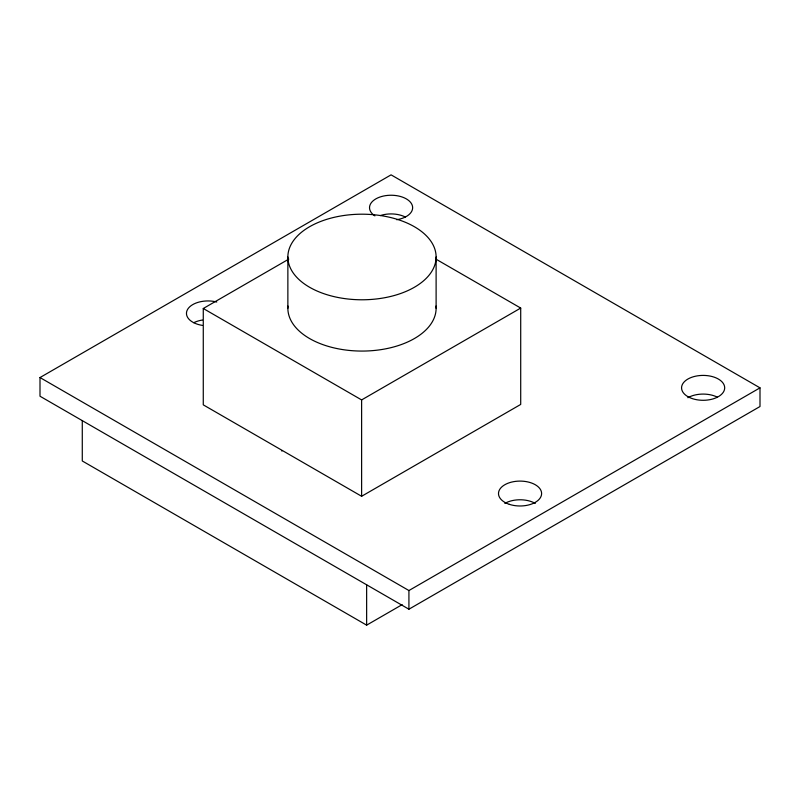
<?xml version="1.0" encoding="UTF-8"?>
<svg xmlns="http://www.w3.org/2000/svg" width="800" height="800" viewBox="0 0 800 800"><rect width="100%" height="100%" fill="white"/><g stroke="black" fill="none" stroke-linecap="round" stroke-linejoin="round"><path stroke-width="1.2" d="M40 377.55L391.08 174.85L760 387.85L760 406.52L408.92 609.21L40 396.22L40 377.55L408.92 590.54L760 387.85M435.61 258.94L520.71 308.07L520.71 404.43L361.62 496.28L203.27 404.85L203.27 308.5L288.77 259.13M203.27 308.5L361.62 399.92L520.71 308.07M281.7 450.99L282.45 450.57M82.28 420.63L82.28 460.97L366.64 625.15L402.16 604.64M436.11 256.99A74.12 42.79 0 0 1 324.93 294.05A74.12 42.79 0 0 1 324.93 219.93A74.12 42.79 0 0 1 436.11 256.99L436.11 308.28M408.92 590.54L408.92 609.21M366.64 584.8L366.64 625.15M361.62 399.92L361.62 496.28M287.87 256.99L287.87 308.28M436.01 306.05A74.12 42.79 0 0 1 361.99 351.07A74.12 42.79 0 0 1 287.97 306.05M504.82 503.41A21.55 12.44 0 0 1 535.3 503.41M193.8 322.7A21.55 12.44 0 0 1 202.43 320.03M380.3 215.58A21.55 12.44 0 0 1 405.29 217.01M687.89 397.72A21.55 12.44 0 0 1 717.34 397.17M374.88 215.89A21.55 12.44 0 0 1 379.5 197.19A21.55 12.44 0 0 1 410.81 202.67A21.55 12.44 0 0 1 396.66 219.71M202.43 325.4A21.55 12.44 0 0 1 187.7 309.23A21.55 12.44 0 0 1 216.78 302.01M687.89 396.65A21.55 12.44 0 0 0 723.95 391.07A21.55 12.44 0 0 0 697.55 375.83A21.55 12.44 0 0 0 687.89 396.65M509.29 504.32A21.55 12.44 0 0 0 541.61 493.54A21.55 12.44 0 0 0 509.29 482.76A21.55 12.44 0 0 0 509.29 504.32"/></g></svg>
